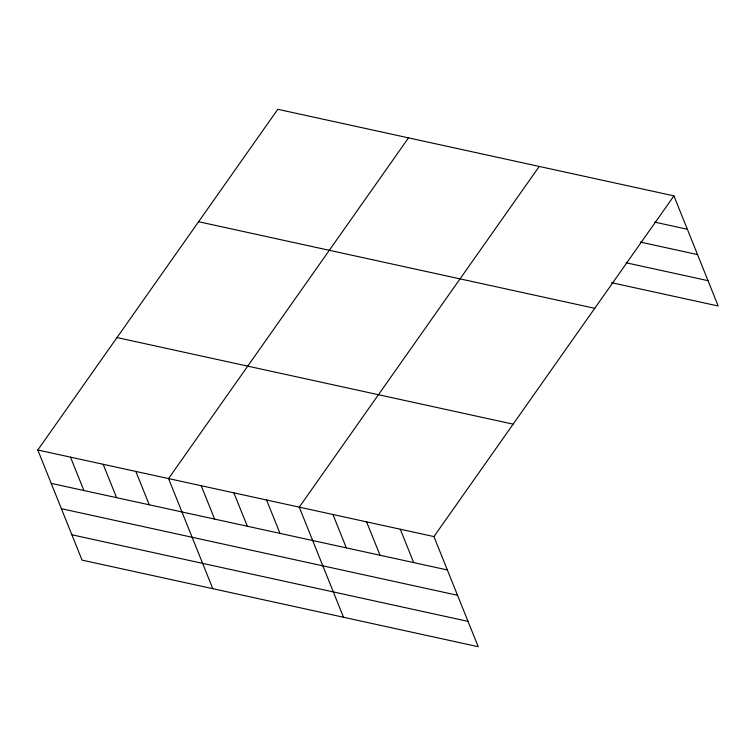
<?xml version="1.0" encoding="UTF-8"?>
<svg xmlns="http://www.w3.org/2000/svg" width="756" height="756" viewBox="0 0 756 756"><rect width="100%" height="100%" fill="white"/><g stroke="black" fill="none" stroke-linecap="round" stroke-linejoin="round"><path stroke-width="1.13" d="M37.8 450L433.944 536.58L478.208 646.701L82.064 560.12L37.8 450L277.792 109.299L673.936 195.88L718.2 306L611.576 282.697M408.514 137.866L168.531 478.567L212.795 588.688M539.245 166.443L299.253 507.144L343.517 617.265M433.944 536.58L673.936 195.88M654.8 222.141L687.346 229.257M640.285 242.071L697.533 254.583M626.081 262.767L708.022 280.674M198.592 221.725L594.736 308.316M117 337.563L513.135 424.154M51.219 483.377L447.363 569.958M61.397 508.703L457.541 595.284M71.886 534.794L468.03 621.375M400.274 529.228L413.683 562.596M366.594 521.867L380.013 555.244M332.923 514.505L346.342 547.883M266.575 500L279.985 533.377M233.887 492.855L247.306 526.233M201.209 485.711L214.628 519.088M135.844 471.432L149.263 504.8M103.166 464.288L116.585 497.665M70.478 457.144L83.897 490.521"/></g></svg>
